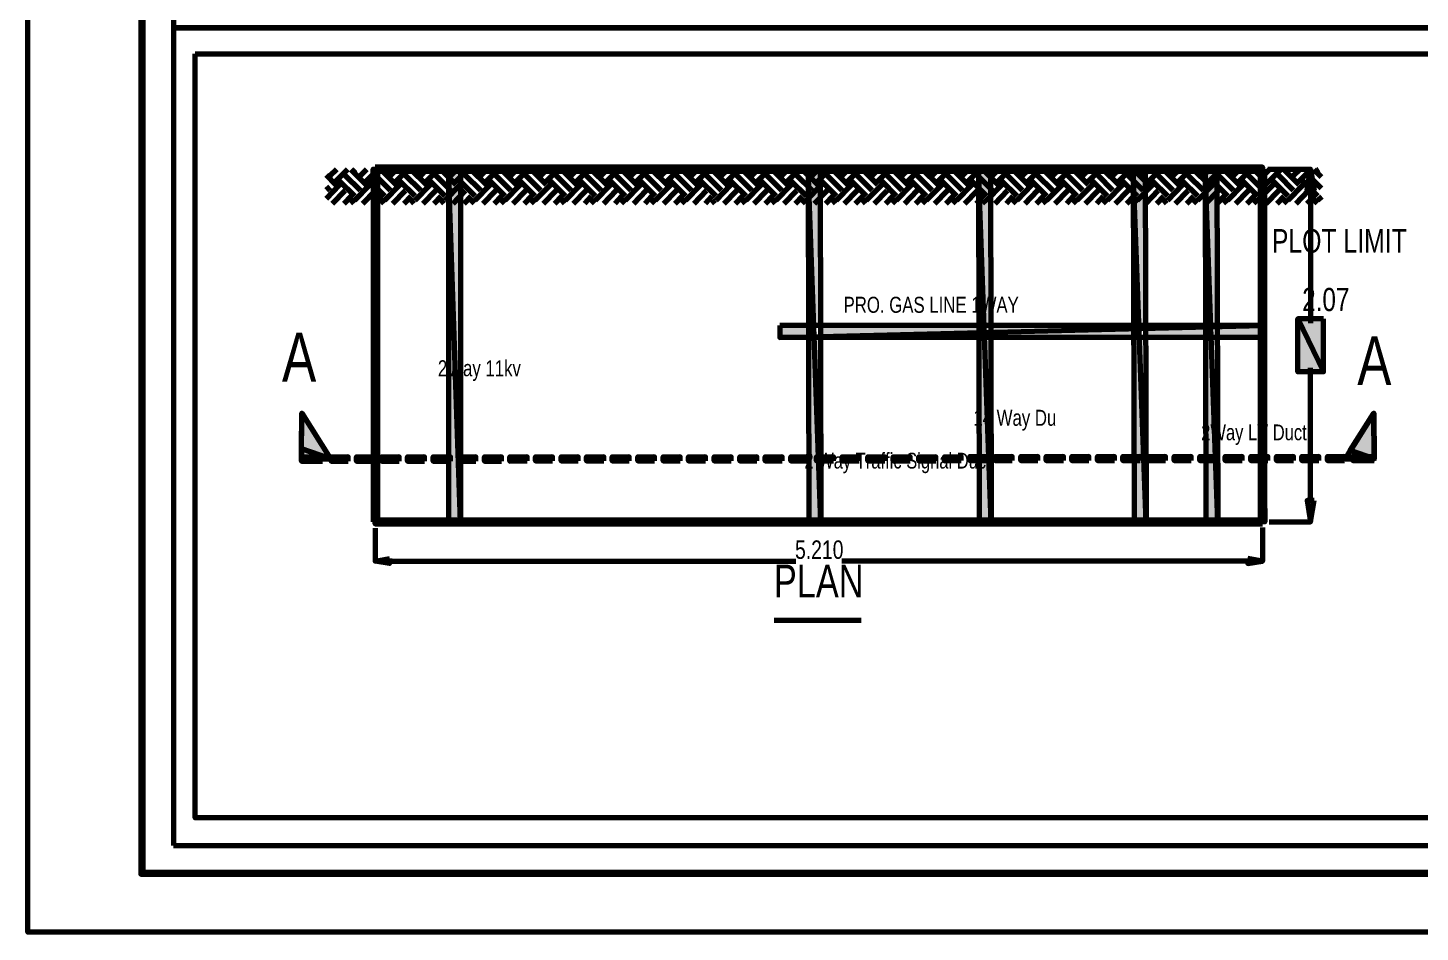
# Model space of a CAD drawing. Header units: inches. Extents: x 13 to 428, y 9 to 297.
# Drawn here: x 12.9 to 184.2, y 8.9 to 120.1 of the extents above; entities that cross this region are included whole.
import ezdxf

# ---------------------------------------------------------------- set-up
doc = ezdxf.new("R2010")
doc.units = ezdxf.units.IN
doc.header["$MEASUREMENT"] = 0
for name, color, linetype, lineweight in [('H', 7, 'CONTINUOUS', 100), ('P', 250, 'CONTINUOUS', 100), ('Text', 250, 'CONTINUOUS', 100)]:
    doc.layers.add(name, color=color, linetype=linetype, lineweight=lineweight)
doc.styles.get("Standard").update_dxf_attribs({"font": 'txt', "width": 0.75})

msp = doc.modelspace()

# ---------------------------------------------------------------- hatches: boundary and pattern name
at = {"layer": 'H', "linetype": 'Continuous'}
for color, points in [(0, [(412.73, 289.55), (26.82, 289.55), (26.82, 16.03), (412.73, 16.03), (412.73, 25.27), (412.48, 25.27), (412.48, 16.27), (27.06, 16.27), (27.06, 289.3), (412.48, 289.3), (412.48, 116.48), (412.64, 116.48), (412.73, 116.48)]), (5, [(55.64, 102.48), (164.82, 103), (55.64, 103), (55.64, 102.48), (164.82, 103), (164.82, 102.48)]), (5, [(55.91, 59.36), (55.39, 102.76), (55.39, 59.36), (55.91, 59.36), (55.39, 102.76), (55.91, 102.76)]), (3, [(66.15, 59.36), (64.67, 102.76), (64.67, 59.36), (66.15, 59.36), (64.67, 102.76), (66.15, 102.76)]), (6, [(110.48, 59.36), (108.91, 102.76), (109, 59.36), (110.48, 59.36), (108.91, 102.76), (110.39, 102.76)]), (0, [(131.45, 59.36), (129.88, 102.76), (129.97, 59.36), (131.45, 59.36), (129.88, 102.76), (131.33, 102.76)]), (1, [(150.52, 59.36), (148.91, 102.76), (149.03, 59.36), (150.52, 59.36), (148.91, 102.76), (150.39, 102.76)]), (3, [(159.33, 59.36), (157.76, 102.76), (157.85, 59.36), (159.33, 59.36), (157.76, 102.76), (159.21, 102.76)]), (5, [(164.55, 102.76), (165.09, 59.36), (165.09, 102.76), (164.55, 102.76), (165.09, 59.36), (164.55, 59.36)]), (0, [(171.18, 100.12), (170.3, 100.12), (170.73, 102.76)]), (253, [(169.15, 84.33), (172.33, 77.82), (172.33, 84.33), (169.15, 84.33), (172.33, 77.82), (169.15, 77.82)]), (0, [(105.42, 82.03), (164.82, 83.52), (105.42, 83.52), (105.42, 82.03), (164.82, 83.52), (164.82, 82.03)]), (251, [(50.15, 67.12), (46.58, 68.36), (46.61, 72.73), (50.15, 67.12), (46.58, 68.36), (46.58, 67.12)]), (251, [(178.55, 67.12), (175.61, 68.15), (178.52, 72.73), (178.55, 67.12), (175.61, 68.15), (174.97, 67.12)]), (251, [(49.15, 67.39), (46.58, 66.85), (49.15, 66.85), (49.15, 67.39), (46.58, 66.85), (46.58, 67.39)]), (251, [(52.3, 67.39), (50.21, 66.85), (52.3, 66.85), (52.3, 67.39), (50.21, 66.85), (50.21, 67.39)]), (251, [(55.45, 67.39), (53.36, 66.85), (55.45, 66.85), (55.45, 67.39), (53.36, 66.85), (53.36, 67.39)]), (251, [(58.58, 67.39), (56.48, 66.85), (58.58, 66.85), (58.58, 67.39), (56.48, 66.85), (56.48, 67.39)]), (251, [(61.73, 67.39), (59.64, 66.85), (61.73, 66.85), (61.73, 67.39), (59.64, 66.85), (59.64, 67.39)]), (251, [(64.91, 67.39), (62.79, 66.85), (64.91, 66.85), (64.91, 67.39), (62.79, 66.85), (62.79, 67.39)]), (251, [(68.03, 67.39), (65.94, 66.85), (68.03, 66.85), (68.03, 67.39), (65.94, 66.85), (65.94, 67.39)]), (251, [(71.18, 67.39), (69.09, 66.85), (71.18, 66.85), (71.18, 67.39), (69.09, 66.85), (69.09, 67.39)]), (251, [(74.33, 67.39), (72.21, 66.85), (74.33, 66.88), (74.33, 67.39), (72.21, 66.85), (72.21, 67.39)]), (251, [(77.45, 67.39), (75.36, 66.88), (77.45, 66.88), (77.45, 67.39), (75.36, 66.88), (75.36, 67.39)]), (251, [(80.61, 67.39), (78.52, 66.88), (80.61, 66.88), (80.61, 67.39), (78.52, 66.88), (78.52, 67.39)]), (251, [(83.76, 67.39), (81.64, 66.88), (83.76, 66.88), (83.76, 67.39), (81.64, 66.88), (81.64, 67.39)]), (251, [(86.88, 67.39), (84.79, 66.88), (86.88, 66.88), (86.88, 67.39), (84.79, 66.88), (84.79, 67.39)]), (251, [(90.03, 67.39), (87.94, 66.88), (90.03, 66.88), (90.03, 67.39), (87.94, 66.88), (87.94, 67.39)]), (251, [(93.18, 67.39), (91.09, 66.88), (93.18, 66.88), (93.18, 67.39), (91.09, 66.88), (91.09, 67.39)]), (251, [(96.3, 67.39), (94.21, 66.88), (96.3, 66.88), (96.3, 67.39), (94.21, 66.88), (94.21, 67.39)]), (251, [(99.45, 67.39), (97.36, 66.88), (99.45, 66.88), (99.45, 67.39), (97.36, 66.88), (97.36, 67.39)]), (251, [(102.61, 67.39), (100.52, 66.88), (102.61, 66.88), (102.61, 67.39), (100.52, 66.88), (100.52, 67.39)]), (251, [(105.73, 67.39), (103.64, 66.88), (105.73, 66.88), (105.73, 67.39), (103.64, 66.88), (103.64, 67.39)]), (251, [(108.88, 67.39), (106.79, 66.88), (108.88, 66.88), (108.88, 67.39), (106.79, 66.88), (106.79, 67.39)]), (251, [(112.03, 67.39), (109.94, 66.88), (112.03, 66.88), (112.03, 67.39), (109.94, 66.88), (109.94, 67.39)]), (251, [(115.18, 67.39), (113.09, 66.88), (115.18, 66.88), (115.18, 67.39), (113.09, 66.88), (113.09, 67.39)]), (251, [(118.33, 67.39), (116.24, 66.88), (118.33, 66.88), (118.33, 67.39), (116.24, 66.88), (116.24, 67.39)]), (251, [(121.45, 67.39), (119.36, 66.88), (121.45, 66.88), (121.45, 67.39), (119.36, 66.88), (119.36, 67.39)]), (251, [(124.61, 67.39), (122.52, 66.88), (124.61, 66.88), (124.61, 67.39), (122.52, 66.88), (122.52, 67.39)]), (251, [(127.76, 67.42), (125.67, 66.88), (127.76, 66.91), (127.76, 67.42), (125.67, 66.88), (125.67, 67.39)]), (251, [(130.91, 67.42), (128.79, 66.91), (130.91, 66.91), (130.91, 67.42), (128.79, 66.91), (128.79, 67.42)]), (251, [(134.03, 67.42), (131.94, 66.91), (134.03, 66.91), (134.03, 67.42), (131.94, 66.91), (131.94, 67.42)]), (251, [(137.18, 67.42), (135.09, 66.91), (137.18, 66.91), (137.18, 67.42), (135.09, 66.91), (135.09, 67.42)]), (251, [(140.33, 67.42), (138.21, 66.91), (140.33, 66.91), (140.33, 67.42), (138.21, 66.91), (138.21, 67.42)]), (251, [(143.45, 67.42), (141.36, 66.91), (143.45, 66.91), (143.45, 67.42), (141.36, 66.91), (141.36, 67.42)]), (251, [(146.61, 67.42), (144.52, 66.91), (146.61, 66.91), (146.61, 67.42), (144.52, 66.91), (144.52, 67.42)]), (251, [(149.76, 67.42), (147.64, 66.91), (149.76, 66.91), (149.76, 67.42), (147.64, 66.91), (147.64, 67.42)]), (251, [(152.88, 67.42), (150.79, 66.91), (152.88, 66.91), (152.88, 67.42), (150.79, 66.91), (150.79, 67.42)]), (251, [(156.03, 67.42), (153.94, 66.91), (156.03, 66.91), (156.03, 67.42), (153.94, 66.91), (153.94, 67.42)]), (251, [(159.18, 67.42), (157.09, 66.91), (159.18, 66.91), (159.18, 67.42), (157.09, 66.91), (157.09, 67.42)]), (251, [(162.33, 67.42), (160.24, 66.91), (162.33, 66.91), (162.33, 67.42), (160.24, 66.91), (160.24, 67.42)]), (251, [(165.48, 67.42), (163.39, 66.91), (165.48, 66.91), (165.48, 67.42), (163.39, 66.91), (163.39, 67.42)]), (251, [(168.61, 67.42), (166.52, 66.91), (168.61, 66.91), (168.61, 67.42), (166.52, 66.91), (166.52, 67.42)]), (251, [(171.76, 67.42), (169.67, 66.91), (171.76, 66.91), (171.76, 67.42), (169.67, 66.91), (169.67, 67.42)]), (251, [(174.91, 67.42), (172.82, 66.91), (174.91, 66.91), (174.91, 67.42), (172.82, 66.91), (172.82, 67.42)]), (251, [(178.55, 67.42), (175.94, 66.91), (178.55, 66.91), (178.55, 67.42), (175.94, 66.91), (175.94, 67.42)]), (0, [(171.18, 62), (170.3, 62), (170.73, 59.36)]), (5, [(164.82, 59.64), (55.64, 59.12), (164.82, 59.12), (164.82, 59.64), (55.64, 59.12), (55.64, 59.64)]), (0, [(57.42, 54.85), (57.42, 54.27), (55.64, 54.55)]), (0, [(163.03, 54.85), (163.03, 54.27), (164.82, 54.55)])]:
    msp.add_hatch(color=color, dxfattribs=at).paths.add_polyline_path(points)

# ---------------------------------------------------------------- linework, layer by layer
at = {"layer": 'P', "color": 0, "linetype": 'Continuous'}
for points in [[(420.33, 51.42), (420.33, 8.91), (12.91, 8.91), (12.91, 296.67)], [(26.82, 16.03), (27.06, 16.27), (26.82, 289.55), (26.82, 16.03)], [(27.06, 16.27), (26.82, 289.55), (27.06, 289.3), (27.06, 16.27)], [(345.73, 116.48), (345.73, 286.03), (30.82, 286.03), (30.82, 19.55)], [(30.82, 120.12), (345.73, 120.12), (345.73, 286.03), (30.82, 286.03), (30.82, 120.12)], [(345.73, 116.48), (345.73, 120.12), (30.82, 120.12), (30.82, 19.55)], [(33.48, 116.94), (344, 116.94), (344, 116.48)], [(344, 25.27), (344, 22.97), (33.48, 22.97), (33.48, 116.94)], [(129.97, 59.36), (131.45, 59.36), (129.88, 102.76), (129.97, 59.36)], [(131.45, 59.36), (129.88, 102.76), (131.33, 102.76), (131.45, 59.36)], [(165.48, 102.76), (170.73, 102.76)], [(171.18, 100.12), (170.3, 100.12), (170.73, 102.76), (171.18, 100.12)], [(170.73, 100.12), (170.73, 83.82)], [(105.42, 83.52), (105.42, 82.03), (164.82, 83.52), (105.42, 83.52)], [(105.42, 82.03), (164.82, 83.52), (164.82, 82.03), (105.42, 82.03)], [(170.73, 62), (170.73, 78.33)], [(171.18, 62), (170.3, 62), (170.73, 59.36), (171.18, 62)], [(55.64, 58.58), (55.64, 54.55)], [(164.82, 58.67), (164.82, 54.55)], [(165.64, 59.36), (170.73, 59.36)], [(57.42, 54.85), (57.42, 54.27), (55.64, 54.55), (57.42, 54.85)], [(163.03, 54.85), (163.03, 54.27), (164.82, 54.55), (163.03, 54.85)], [(57.42, 54.55), (107.39, 54.55)], [(163.03, 54.55), (113.06, 54.55)], [(30.82, 19.55), (345.73, 19.55), (345.73, 51.42)], [(30.82, 19.55), (345.73, 19.55), (345.73, 51.42)], [(104.73, 47.27), (115.42, 47.27)], [(412.73, 16.03), (412.48, 16.27), (26.82, 16.03), (412.73, 16.03)], [(412.48, 16.27), (26.82, 16.03), (27.06, 16.27), (412.48, 16.27)]]:
    msp.add_lwpolyline(points, dxfattribs=at)
at = {"layer": 'P', "color": 5, "linetype": 'Continuous'}
for points in [[(55.64, 103), (55.64, 102.48), (164.82, 103), (55.64, 103)], [(55.64, 102.48), (164.82, 103), (164.82, 102.48), (55.64, 102.48)], [(55.39, 59.36), (55.91, 59.36), (55.39, 102.76), (55.39, 59.36)], [(55.91, 59.36), (55.39, 102.76), (55.91, 102.76), (55.91, 59.36)], [(165.09, 102.76), (164.55, 102.76), (165.09, 59.36), (165.09, 102.76)], [(164.55, 102.76), (165.09, 59.36), (164.55, 59.36), (164.55, 102.76)], [(164.82, 59.12), (164.82, 59.64), (55.64, 59.12), (164.82, 59.12)], [(164.82, 59.64), (55.64, 59.12), (55.64, 59.64), (164.82, 59.64)]]:
    msp.add_lwpolyline(points, dxfattribs=at)
at = {"layer": 'P', "color": 8, "linetype": 'Continuous'}
for points in [[(50.79, 100.82), (49.64, 102)], [(50.09, 101.97), (50.91, 102.76)], [(50.79, 101.27), (52.27, 102.76)], [(53.12, 99.42), (51.27, 101.27)], [(53.82, 100.12), (51.97, 101.97)], [(54.52, 100.82), (52.67, 102.67)], [(53.12, 102.67), (53.21, 102.76)], [(53.82, 101.97), (54.61, 102.76)], [(54.52, 101.27), (56, 102.76)], [(56.82, 99.42), (54.97, 101.27)], [(57.52, 100.12), (55.67, 101.97)], [(58.21, 100.82), (56.36, 102.67)], [(56.82, 102.67), (56.94, 102.76)], [(57.52, 101.97), (58.3, 102.76)], [(58.21, 101.27), (59.7, 102.76)], [(60.55, 99.42), (58.67, 101.27)], [(61.24, 100.12), (59.36, 101.97)], [(61.94, 100.82), (60.06, 102.67)], [(60.55, 102.67), (60.61, 102.76)], [(61.24, 101.97), (62, 102.76)], [(61.94, 101.27), (63.42, 102.76)], [(64.24, 99.42), (62.39, 101.27)], [(64.94, 100.12), (63.09, 101.97)], [(65.61, 100.82), (63.76, 102.67)], [(64.24, 102.67), (64.33, 102.76)], [(64.94, 101.97), (65.73, 102.76)], [(65.61, 101.27), (67.12, 102.76)], [(67.94, 99.42), (66.09, 101.27)], [(68.64, 100.12), (66.76, 101.97)], [(69.33, 100.82), (67.45, 102.67)], [(67.94, 102.67), (68.03, 102.76)], [(68.64, 101.97), (69.42, 102.76)], [(69.33, 101.27), (70.82, 102.76)], [(71.64, 99.42), (69.79, 101.27)], [(72.33, 100.12), (70.48, 101.97)], [(73.03, 100.82), (71.18, 102.67)], [(71.64, 102.67), (71.76, 102.76)], [(72.33, 101.97), (73.12, 102.76)], [(73.03, 101.27), (74.52, 102.76)], [(75.33, 99.42), (73.48, 101.27)], [(76.03, 100.12), (74.18, 101.97)], [(76.73, 100.82), (74.88, 102.67)], [(75.33, 102.67), (75.45, 102.76)], [(76.03, 101.97), (76.82, 102.76)], [(76.73, 101.27), (78.21, 102.76)], [(79.06, 99.42), (77.21, 101.27)], [(79.76, 100.12), (77.91, 101.97)], [(80.45, 100.82), (78.61, 102.67)], [(79.06, 102.67), (79.15, 102.76)], [(79.76, 101.97), (80.55, 102.76)], [(80.45, 101.27), (81.94, 102.76)], [(82.76, 99.42), (80.91, 101.27)], [(83.45, 100.12), (81.61, 101.97)], [(84.15, 100.82), (82.27, 102.67)], [(82.76, 102.67), (82.85, 102.76)], [(83.45, 101.97), (84.24, 102.76)], [(84.15, 101.27), (85.64, 102.76)], [(86.45, 99.42), (84.61, 101.27)], [(87.15, 100.12), (85.3, 101.97)], [(87.85, 100.82), (86, 102.67)], [(86.45, 102.67), (86.55, 102.76)], [(87.15, 101.97), (87.97, 102.76)], [(87.85, 101.27), (89.33, 102.76)], [(90.15, 99.42), (88.3, 101.27)], [(90.85, 100.12), (89, 101.97)], [(91.55, 100.82), (89.7, 102.67)], [(90.15, 102.67), (90.27, 102.76)], [(90.85, 101.97), (91.64, 102.76)], [(91.55, 101.27), (93.03, 102.76)], [(93.88, 99.42), (92, 101.27)], [(94.58, 100.12), (92.73, 101.97)], [(95.27, 100.82), (93.42, 102.67)], [(93.88, 102.67), (93.97, 102.76)], [(94.58, 101.97), (95.36, 102.76)], [(95.27, 101.27), (96.76, 102.76)], [(97.58, 99.42), (95.73, 101.27)], [(98.27, 100.12), (96.42, 101.97)], [(98.94, 100.82), (97.12, 102.67)], [(97.58, 102.67), (97.67, 102.76)], [(98.27, 101.97), (99.06, 102.76)], [(98.94, 101.27), (100.45, 102.76)], [(101.27, 99.42), (99.42, 101.27)], [(101.97, 100.12), (100.12, 101.97)], [(102.67, 100.82), (100.82, 102.67)], [(101.27, 102.67), (101.36, 102.76)], [(101.97, 101.97), (102.76, 102.76)], [(102.67, 101.27), (104.15, 102.76)], [(104.97, 99.42), (103.12, 101.27)], [(105.67, 100.12), (103.82, 101.97)], [(106.36, 100.82), (104.52, 102.67)], [(104.97, 102.67), (105.09, 102.76)], [(105.67, 101.97), (106.45, 102.76)], [(106.36, 101.27), (107.85, 102.76)], [(108.7, 99.42), (106.82, 101.27)], [(109.39, 100.12), (107.52, 101.97)], [(110.09, 100.82), (108.21, 102.67)], [(108.7, 102.67), (108.79, 102.76)], [(109.39, 101.97), (110.18, 102.76)], [(110.09, 101.27), (111.58, 102.76)], [(112.39, 99.42), (110.55, 101.27)], [(113.09, 100.12), (111.24, 101.97)], [(113.79, 100.82), (111.94, 102.67)], [(112.39, 102.67), (112.48, 102.76)], [(113.09, 101.97), (113.88, 102.76)], [(113.79, 101.27), (115.27, 102.76)], [(116.09, 99.42), (114.24, 101.27)], [(116.79, 100.12), (114.94, 101.97)], [(117.48, 100.82), (115.64, 102.67)], [(116.09, 102.67), (116.18, 102.76)], [(116.79, 101.97), (117.58, 102.76)], [(117.48, 101.27), (118.97, 102.76)], [(119.79, 99.42), (117.97, 101.27)], [(120.48, 100.12), (118.64, 101.97)], [(121.18, 100.82), (119.33, 102.67)], [(119.79, 102.67), (119.91, 102.76)], [(120.48, 101.97), (121.3, 102.76)], [(121.18, 101.27), (122.67, 102.76)], [(123.48, 99.42), (121.64, 101.27)], [(124.18, 100.12), (122.33, 101.97)], [(124.91, 100.82), (123.03, 102.67)], [(123.48, 102.67), (123.61, 102.76)], [(124.18, 101.97), (124.97, 102.76)], [(124.91, 101.27), (126.36, 102.76)], [(127.21, 99.42), (125.36, 101.27)], [(127.91, 100.12), (126.06, 101.97)], [(128.61, 100.82), (126.76, 102.67)], [(127.21, 102.67), (127.3, 102.76)], [(127.91, 101.97), (128.7, 102.76)], [(128.61, 101.27), (130.09, 102.76)], [(130.91, 99.42), (129.06, 101.27)], [(131.61, 100.12), (129.76, 101.97)], [(132.3, 100.82), (130.45, 102.67)], [(130.91, 102.67), (131, 102.76)], [(131.61, 101.97), (132.39, 102.76)], [(132.3, 101.27), (133.79, 102.76)], [(134.64, 99.42), (132.76, 101.27)], [(135.3, 100.12), (133.45, 101.97)], [(136, 100.82), (134.15, 102.67)], [(134.64, 102.67), (134.73, 102.76)], [(135.3, 101.97), (136.12, 102.76)], [(136, 101.27), (137.48, 102.76)], [(138.3, 99.42), (136.45, 101.27)], [(139, 100.12), (137.15, 101.97)], [(139.7, 100.82), (137.85, 102.67)], [(138.3, 102.67), (138.42, 102.76)], [(139, 101.97), (139.82, 102.76)], [(139.7, 101.27), (141.18, 102.76)], [(142.03, 99.42), (140.18, 101.27)], [(142.73, 100.12), (140.88, 101.97)], [(143.42, 100.82), (141.58, 102.67)], [(142.03, 102.67), (142.12, 102.76)], [(142.73, 101.97), (143.52, 102.76)], [(143.42, 101.27), (144.91, 102.76)], [(145.73, 99.42), (143.88, 101.27)], [(146.42, 100.12), (144.58, 101.97)], [(147.12, 100.82), (145.27, 102.67)], [(145.73, 102.67), (145.82, 102.76)], [(146.42, 101.97), (147.21, 102.76)], [(147.12, 101.27), (148.61, 102.76)], [(149.45, 99.42), (147.58, 101.27)], [(150.15, 100.12), (148.27, 101.97)], [(150.82, 100.82), (148.97, 102.67)], [(149.45, 102.67), (149.52, 102.76)], [(150.15, 101.97), (150.91, 102.76)], [(150.82, 101.27), (152.33, 102.76)], [(153.15, 99.42), (151.3, 101.27)], [(153.82, 100.12), (151.97, 101.97)], [(154.52, 100.82), (152.67, 102.67)], [(153.15, 102.67), (153.24, 102.76)], [(153.82, 101.97), (154.64, 102.76)], [(154.52, 101.27), (156, 102.76)], [(156.85, 99.42), (154.97, 101.27)], [(157.55, 100.12), (155.67, 101.97)], [(158.24, 100.82), (156.36, 102.67)], [(156.85, 102.67), (156.94, 102.76)], [(157.55, 101.97), (158.33, 102.76)], [(158.24, 101.27), (159.73, 102.76)], [(160.55, 99.42), (158.7, 101.27)], [(161.24, 100.12), (159.39, 101.97)], [(161.94, 100.82), (160.09, 102.67)], [(160.55, 102.67), (160.67, 102.76)], [(161.24, 101.97), (162.03, 102.76)], [(161.94, 101.27), (163.42, 102.76)], [(164.24, 99.42), (162.39, 101.27)], [(164.94, 100.12), (163.09, 101.97)], [(165.64, 100.82), (163.79, 102.67)], [(164.24, 102.67), (164.33, 102.76)], [(164.94, 101.97), (165.73, 102.76)], [(165.64, 101.27), (167.12, 102.76)], [(167.97, 99.42), (166.12, 101.27)], [(168.64, 100.12), (166.82, 101.97)], [(169.33, 100.82), (167.48, 102.67)], [(167.97, 102.67), (168.06, 102.76)], [(168.64, 101.97), (169.45, 102.76)], [(169.33, 101.27), (170.82, 102.76)], [(171.64, 99.42), (169.82, 101.27)], [(172.09, 100.36), (170.48, 101.97)], [(172.06, 101.79), (171.18, 102.67)], [(171.64, 102.67), (171.76, 102.76)], [(49.64, 99.15), (51.27, 100.82)], [(50.09, 100.12), (49.64, 100.61)], [(50.39, 98.55), (51.97, 100.12)], [(51.82, 98.55), (52.67, 99.42)], [(53.12, 98.94), (54.97, 100.82)], [(54.12, 98.55), (55.67, 100.12)], [(55.52, 98.55), (56.36, 99.42)], [(56.82, 98.94), (58.67, 100.82)], [(57.82, 98.55), (59.36, 100.12)], [(59.21, 98.55), (60.06, 99.42)], [(60.55, 98.94), (62.39, 100.82)], [(61.55, 98.55), (63.09, 100.12)], [(62.91, 98.55), (63.76, 99.42)], [(64.24, 98.94), (66.09, 100.82)], [(65.24, 98.55), (66.76, 100.12)], [(66.61, 98.55), (67.45, 99.42)], [(67.94, 98.94), (69.79, 100.82)], [(68.94, 98.55), (70.48, 100.12)], [(70.33, 98.55), (71.18, 99.42)], [(71.64, 98.94), (73.48, 100.82)], [(72.64, 98.55), (74.18, 100.12)], [(74.03, 98.55), (74.88, 99.42)], [(75.33, 98.94), (77.21, 100.82)], [(76.36, 98.55), (77.91, 100.12)], [(77.76, 98.55), (78.61, 99.42)], [(79.06, 98.94), (80.91, 100.82)], [(80.06, 98.55), (81.61, 100.12)], [(81.42, 98.55), (82.27, 99.42)], [(82.76, 98.94), (84.61, 100.82)], [(83.76, 98.55), (85.3, 100.12)], [(85.15, 98.55), (86, 99.42)], [(86.45, 98.94), (88.3, 100.82)], [(87.45, 98.55), (89, 100.12)], [(88.85, 98.55), (89.7, 99.42)], [(90.15, 98.94), (92, 100.82)], [(91.15, 98.55), (92.73, 100.12)], [(92.55, 98.55), (93.42, 99.42)], [(93.88, 98.94), (95.73, 100.82)], [(94.88, 98.55), (96.42, 100.12)], [(96.27, 98.55), (97.12, 99.42)], [(97.58, 98.94), (99.42, 100.82)], [(98.58, 98.55), (100.12, 100.12)], [(99.97, 98.55), (100.82, 99.42)], [(101.27, 98.94), (103.12, 100.82)], [(102.27, 98.55), (103.82, 100.12)], [(103.67, 98.55), (104.52, 99.42)], [(104.97, 98.94), (106.82, 100.82)], [(105.97, 98.55), (107.52, 100.12)], [(107.36, 98.55), (108.21, 99.42)], [(108.7, 98.94), (110.55, 100.82)], [(109.7, 98.55), (111.24, 100.12)], [(111.09, 98.55), (111.94, 99.42)], [(112.39, 98.94), (114.24, 100.82)], [(113.39, 98.55), (114.94, 100.12)], [(114.76, 98.55), (115.64, 99.42)], [(116.09, 98.94), (117.97, 100.82)], [(117.09, 98.55), (118.64, 100.12)], [(118.48, 98.55), (119.33, 99.42)], [(119.79, 98.94), (121.64, 100.82)], [(120.79, 98.55), (122.33, 100.12)], [(122.18, 98.55), (123.03, 99.42)], [(123.48, 98.94), (125.36, 100.82)], [(124.52, 98.55), (126.06, 100.12)], [(125.91, 98.55), (126.76, 99.42)], [(127.21, 98.94), (129.06, 100.82)], [(128.21, 98.55), (129.76, 100.12)], [(129.61, 98.55), (130.45, 99.42)], [(130.91, 98.94), (132.76, 100.82)], [(131.91, 98.55), (133.45, 100.12)], [(133.3, 98.55), (134.15, 99.42)], [(134.64, 98.94), (136.45, 100.82)], [(135.61, 98.55), (137.15, 100.12)], [(137, 98.55), (137.85, 99.42)], [(138.3, 98.94), (140.18, 100.82)], [(139.3, 98.55), (140.88, 100.12)], [(140.73, 98.55), (141.58, 99.42)], [(142.03, 98.94), (143.88, 100.82)], [(143.03, 98.55), (144.58, 100.12)], [(144.42, 98.55), (145.27, 99.42)], [(145.73, 98.94), (147.58, 100.82)], [(146.73, 98.55), (148.27, 100.12)], [(148.12, 98.55), (148.97, 99.42)], [(149.45, 98.94), (151.3, 100.82)], [(150.45, 98.55), (151.97, 100.12)], [(151.82, 98.55), (152.67, 99.42)], [(153.15, 98.94), (154.97, 100.82)], [(154.12, 98.55), (155.67, 100.12)], [(155.52, 98.55), (156.36, 99.42)], [(156.85, 98.94), (158.7, 100.82)], [(157.85, 98.55), (159.39, 100.12)], [(159.24, 98.55), (160.09, 99.42)], [(160.55, 98.94), (162.39, 100.82)], [(161.55, 98.55), (163.09, 100.12)], [(162.94, 98.55), (163.79, 99.42)], [(164.24, 98.94), (166.12, 100.82)], [(165.27, 98.55), (166.82, 100.12)], [(166.64, 98.55), (167.48, 99.42)], [(167.97, 98.94), (169.82, 100.82)], [(168.97, 98.55), (170.48, 100.12)], [(170.33, 98.55), (171.18, 99.42)], [(171.64, 98.94), (172.12, 99.39)], [(53.06, 98.55), (52.67, 98.94)], [(56.76, 98.55), (56.36, 98.94)], [(60.45, 98.55), (60.06, 98.94)], [(64.15, 98.55), (63.76, 98.94)], [(67.85, 98.55), (67.45, 98.94)], [(71.58, 98.55), (71.18, 98.94)], [(75.27, 98.55), (74.88, 98.94)], [(78.97, 98.55), (78.61, 98.94)], [(82.67, 98.55), (82.27, 98.94)], [(86.39, 98.55), (86, 98.94)], [(90.09, 98.55), (89.7, 98.94)], [(93.82, 98.55), (93.42, 98.94)], [(97.48, 98.55), (97.12, 98.94)], [(101.21, 98.55), (100.82, 98.94)], [(104.91, 98.55), (104.52, 98.94)], [(108.61, 98.55), (108.21, 98.94)], [(112.3, 98.55), (111.94, 98.94)], [(116, 98.55), (115.64, 98.94)], [(119.73, 98.55), (119.33, 98.94)], [(123.42, 98.55), (123.03, 98.94)], [(127.15, 98.55), (126.76, 98.94)], [(130.82, 98.55), (130.45, 98.94)], [(134.55, 98.55), (134.15, 98.94)], [(138.24, 98.55), (137.85, 98.94)], [(141.97, 98.55), (141.58, 98.94)], [(145.67, 98.55), (145.27, 98.94)], [(149.36, 98.55), (148.97, 98.94)], [(153.06, 98.55), (152.67, 98.94)], [(156.76, 98.55), (156.36, 98.94)], [(160.48, 98.55), (160.09, 98.94)], [(164.18, 98.55), (163.79, 98.94)], [(167.88, 98.55), (167.48, 98.94)], [(171.58, 98.55), (171.18, 98.94)]]:
    msp.add_lwpolyline(points, dxfattribs=at)
at = {"layer": 'P', "color": 3, "linetype": 'Continuous'}
for points in [[(64.67, 59.36), (66.15, 59.36), (64.67, 102.76), (64.67, 59.36)], [(66.15, 59.36), (64.67, 102.76), (66.15, 102.76), (66.15, 59.36)], [(157.85, 59.36), (159.33, 59.36), (157.76, 102.76), (157.85, 59.36)], [(159.33, 59.36), (157.76, 102.76), (159.21, 102.76), (159.33, 59.36)]]:
    msp.add_lwpolyline(points, dxfattribs=at)
at = {"layer": 'P', "color": 6, "linetype": 'Continuous'}
for points in [[(109, 59.36), (110.48, 59.36), (108.91, 102.76), (109, 59.36)], [(110.48, 59.36), (108.91, 102.76), (110.39, 102.76), (110.48, 59.36)]]:
    msp.add_lwpolyline(points, dxfattribs=at)
at = {"layer": 'P', "color": 1, "linetype": 'Continuous'}
for points in [[(149.03, 59.36), (150.52, 59.36), (148.91, 102.76), (149.03, 59.36)], [(150.52, 59.36), (148.91, 102.76), (150.39, 102.76), (150.52, 59.36)]]:
    msp.add_lwpolyline(points, dxfattribs=at)
at = {"layer": 'P', "color": 253, "linetype": 'Continuous'}
for points in [[(172.33, 84.33), (169.15, 84.33), (172.33, 77.82), (172.33, 84.33)], [(169.15, 84.33), (172.33, 77.82), (169.15, 77.82), (169.15, 84.33)]]:
    msp.add_lwpolyline(points, dxfattribs=at)
at = {"layer": 'P', "color": 251, "linetype": 'Continuous'}
for points in [[(46.61, 72.73), (50.15, 67.12), (46.58, 68.36), (46.61, 72.73)], [(46.58, 67.12), (46.61, 72.73), (50.15, 67.12), (46.58, 67.12)], [(178.55, 67.12), (178.52, 72.73), (174.97, 67.12), (178.55, 67.12)], [(178.52, 72.73), (178.55, 67.12), (175.61, 68.15), (178.52, 72.73)], [(50.15, 67.12), (46.58, 68.36), (46.58, 67.12), (50.15, 67.12)], [(49.15, 66.85), (49.15, 67.39), (46.58, 66.85), (49.15, 66.85)], [(49.15, 67.39), (46.58, 66.85), (46.58, 67.39), (49.15, 67.39)], [(52.3, 66.85), (52.3, 67.39), (50.21, 66.85), (52.3, 66.85)], [(52.3, 67.39), (50.21, 66.85), (50.21, 67.39), (52.3, 67.39)], [(55.45, 66.85), (55.45, 67.39), (53.36, 66.85), (55.45, 66.85)], [(55.45, 67.39), (53.36, 66.85), (53.36, 67.39), (55.45, 67.39)], [(58.58, 66.85), (58.58, 67.39), (56.48, 66.85), (58.58, 66.85)], [(58.58, 67.39), (56.48, 66.85), (56.48, 67.39), (58.58, 67.39)], [(61.73, 66.85), (61.73, 67.39), (59.64, 66.85), (61.73, 66.85)], [(61.73, 67.39), (59.64, 66.85), (59.64, 67.39), (61.73, 67.39)], [(64.91, 66.85), (64.91, 67.39), (62.79, 66.85), (64.91, 66.85)], [(64.91, 67.39), (62.79, 66.85), (62.79, 67.39), (64.91, 67.39)], [(68.03, 66.85), (68.03, 67.39), (65.94, 66.85), (68.03, 66.85)], [(68.03, 67.39), (65.94, 66.85), (65.94, 67.39), (68.03, 67.39)], [(71.18, 66.85), (71.18, 67.39), (69.09, 66.85), (71.18, 66.85)], [(71.18, 67.39), (69.09, 66.85), (69.09, 67.39), (71.18, 67.39)], [(74.33, 66.88), (74.33, 67.39), (72.21, 66.85), (74.33, 66.88)], [(74.33, 67.39), (72.21, 66.85), (72.21, 67.39), (74.33, 67.39)], [(77.45, 66.88), (77.45, 67.39), (75.36, 66.88), (77.45, 66.88)], [(77.45, 67.39), (75.36, 66.88), (75.36, 67.39), (77.45, 67.39)], [(80.61, 66.88), (80.61, 67.39), (78.52, 66.88), (80.61, 66.88)], [(80.61, 67.39), (78.52, 66.88), (78.52, 67.39), (80.61, 67.39)], [(83.76, 66.88), (83.76, 67.39), (81.64, 66.88), (83.76, 66.88)], [(83.76, 67.39), (81.64, 66.88), (81.64, 67.39), (83.76, 67.39)], [(86.88, 66.88), (86.88, 67.39), (84.79, 66.88), (86.88, 66.88)], [(86.88, 67.39), (84.79, 66.88), (84.79, 67.39), (86.88, 67.39)], [(90.03, 66.88), (90.03, 67.39), (87.94, 66.88), (90.03, 66.88)], [(90.03, 67.39), (87.94, 66.88), (87.94, 67.39), (90.03, 67.39)], [(93.18, 66.88), (93.18, 67.39), (91.09, 66.88), (93.18, 66.88)], [(93.18, 67.39), (91.09, 66.88), (91.09, 67.39), (93.18, 67.39)], [(96.3, 66.88), (96.3, 67.39), (94.21, 66.88), (96.3, 66.88)], [(96.3, 67.39), (94.21, 66.88), (94.21, 67.39), (96.3, 67.39)], [(99.45, 66.88), (99.45, 67.39), (97.36, 66.88), (99.45, 66.88)], [(99.45, 67.39), (97.36, 66.88), (97.36, 67.39), (99.45, 67.39)], [(102.61, 66.88), (102.61, 67.39), (100.52, 66.88), (102.61, 66.88)], [(102.61, 67.39), (100.52, 66.88), (100.52, 67.39), (102.61, 67.39)], [(105.73, 66.88), (105.73, 67.39), (103.64, 66.88), (105.73, 66.88)], [(105.73, 67.39), (103.64, 66.88), (103.64, 67.39), (105.73, 67.39)], [(108.88, 66.88), (108.88, 67.39), (106.79, 66.88), (108.88, 66.88)], [(108.88, 67.39), (106.79, 66.88), (106.79, 67.39), (108.88, 67.39)], [(112.03, 66.88), (112.03, 67.39), (109.94, 66.88), (112.03, 66.88)], [(112.03, 67.39), (109.94, 66.88), (109.94, 67.39), (112.03, 67.39)], [(115.18, 66.88), (115.18, 67.39), (113.09, 66.88), (115.18, 66.88)], [(115.18, 67.39), (113.09, 66.88), (113.09, 67.39), (115.18, 67.39)], [(118.33, 66.88), (118.33, 67.39), (116.24, 66.88), (118.33, 66.88)], [(118.33, 67.39), (116.24, 66.88), (116.24, 67.39), (118.33, 67.39)], [(121.45, 66.88), (121.45, 67.39), (119.36, 66.88), (121.45, 66.88)], [(121.45, 67.39), (119.36, 66.88), (119.36, 67.39), (121.45, 67.39)], [(124.61, 66.88), (124.61, 67.39), (122.52, 66.88), (124.61, 66.88)], [(124.61, 67.39), (122.52, 66.88), (122.52, 67.39), (124.61, 67.39)], [(127.76, 66.91), (127.76, 67.42), (125.67, 66.88), (127.76, 66.91)], [(127.76, 67.42), (125.67, 66.88), (125.67, 67.39), (127.76, 67.42)], [(130.91, 66.91), (130.91, 67.42), (128.79, 66.91), (130.91, 66.91)], [(130.91, 67.42), (128.79, 66.91), (128.79, 67.42), (130.91, 67.42)], [(134.03, 66.91), (134.03, 67.42), (131.94, 66.91), (134.03, 66.91)], [(134.03, 67.42), (131.94, 66.91), (131.94, 67.42), (134.03, 67.42)], [(137.18, 66.91), (137.18, 67.42), (135.09, 66.91), (137.18, 66.91)], [(137.18, 67.42), (135.09, 66.91), (135.09, 67.42), (137.18, 67.42)], [(140.33, 66.91), (140.33, 67.42), (138.21, 66.91), (140.33, 66.91)], [(140.33, 67.42), (138.21, 66.91), (138.21, 67.42), (140.33, 67.42)], [(143.45, 66.91), (143.45, 67.42), (141.36, 66.91), (143.45, 66.91)], [(143.45, 67.42), (141.36, 66.91), (141.36, 67.42), (143.45, 67.42)], [(146.61, 66.91), (146.61, 67.42), (144.52, 66.91), (146.61, 66.91)], [(146.61, 67.42), (144.52, 66.91), (144.52, 67.42), (146.61, 67.42)], [(149.76, 66.91), (149.76, 67.42), (147.64, 66.91), (149.76, 66.91)], [(149.76, 67.42), (147.64, 66.91), (147.64, 67.42), (149.76, 67.42)], [(152.88, 66.91), (152.88, 67.42), (150.79, 66.91), (152.88, 66.91)], [(152.88, 67.42), (150.79, 66.91), (150.79, 67.42), (152.88, 67.42)], [(156.03, 66.91), (156.03, 67.42), (153.94, 66.91), (156.03, 66.91)], [(156.03, 67.42), (153.94, 66.91), (153.94, 67.42), (156.03, 67.42)], [(159.18, 66.91), (159.18, 67.42), (157.09, 66.91), (159.18, 66.91)], [(159.18, 67.42), (157.09, 66.91), (157.09, 67.42), (159.18, 67.42)], [(162.33, 66.91), (162.33, 67.42), (160.24, 66.91), (162.33, 66.91)], [(162.33, 67.42), (160.24, 66.91), (160.24, 67.42), (162.33, 67.42)], [(165.48, 66.91), (165.48, 67.42), (163.39, 66.91), (165.48, 66.91)], [(165.48, 67.42), (163.39, 66.91), (163.39, 67.42), (165.48, 67.42)], [(168.61, 66.91), (168.61, 67.42), (166.52, 66.91), (168.61, 66.91)], [(168.61, 67.42), (166.52, 66.91), (166.52, 67.42), (168.61, 67.42)], [(171.76, 66.91), (171.76, 67.42), (169.67, 66.91), (171.76, 66.91)], [(171.76, 67.42), (169.67, 66.91), (169.67, 67.42), (171.76, 67.42)], [(174.91, 66.91), (174.91, 67.42), (172.82, 66.91), (174.91, 66.91)], [(174.91, 67.42), (172.82, 66.91), (172.82, 67.42), (174.91, 67.42)], [(178.55, 67.12), (175.61, 68.15), (174.97, 67.12), (178.55, 67.12)], [(178.55, 66.91), (178.55, 67.42), (175.94, 66.91), (178.55, 66.91)], [(178.55, 67.42), (175.94, 66.91), (175.94, 67.42), (178.55, 67.42)]]:
    msp.add_lwpolyline(points, dxfattribs=at)

# ---------------------------------------------------------------- texts
at = {"layer": 'Text', "color": 0, "linetype": 'Continuous', "attachment_point": 4}
for s, insert, char_height, width in [('{\\fHelvetica|b0|i0|c1|p15;PLOT LIMIT}', (165.97, 93.91), 2.9091, 30.1212), ('{\\fHelvetica|b0|i0|c1|p15;2.07}', (169.7, 86.7), 2.8485, 11.697), ('{\\fHelvetica|b0|i0|c1|p15; PRO. GAS LINE 1WAY }', (112.7, 86.06), 1.9697, 41), ('{\\fHelvetica|b0|i0|c1|p15;14 Way Du  }', (129.24, 71.88), 1.9697, 22.5455), ('{\\fHelvetica|b0|i0|c1|p15;5.210}', (107.3, 55.94), 2.2727, 11.697), ('{\\fHelvetica|b0|i0|c1|p15;PLAN}', (104.7, 52.09), 4.0303, 16.3939)]:
    msp.add_mtext(s, dxfattribs=dict(at, insert=insert, char_height=char_height, width=width))
at = {"layer": 'Text', "color": 251, "linetype": 'Continuous', "width": 6.0909, "attachment_point": 4}
for insert, char_height in [((44.18, 79.64), 6.0303), ((176.48, 79.21), 6)]:
    msp.add_mtext('{\\fHelvetica|b0|i0|c1|p15;A}', dxfattribs=dict(at, insert=insert, char_height=char_height))
at = {"layer": 'Text', "color": 3, "linetype": 'Continuous', "attachment_point": 4}
for s, insert, char_height, width in [('{\\fHelvetica|b0|i0|c1|p15;2Way 11kv}', (63.36, 77.97), 1.9697, 18.4242), ('{\\fHelvetica|b0|i0|c1|p15;2Way LV Duct }', (157.27, 70.09), 1.9394, 26.6364)]:
    msp.add_mtext(s, dxfattribs=dict(at, insert=insert, char_height=char_height, width=width))
at = {"layer": 'Text', "color": 1, "linetype": 'Continuous', "insert": (148.7, 71.97), "char_height": 1.9394, "attachment_point": 4}
msp.add_mtext('{\\fArial MT|b0|i0|c1|p15;}', dxfattribs=at)
at = {"layer": 'Text', "color": 6, "linetype": 'Continuous', "insert": (108.45, 66.61), "char_height": 1.9394, "width": 51.2424, "attachment_point": 4}
msp.add_mtext('{\\fHelvetica|b0|i0|c1|p15;2 Way Traffic Signal Duct}', dxfattribs=at)

doc.saveas('drawing.dxf')
